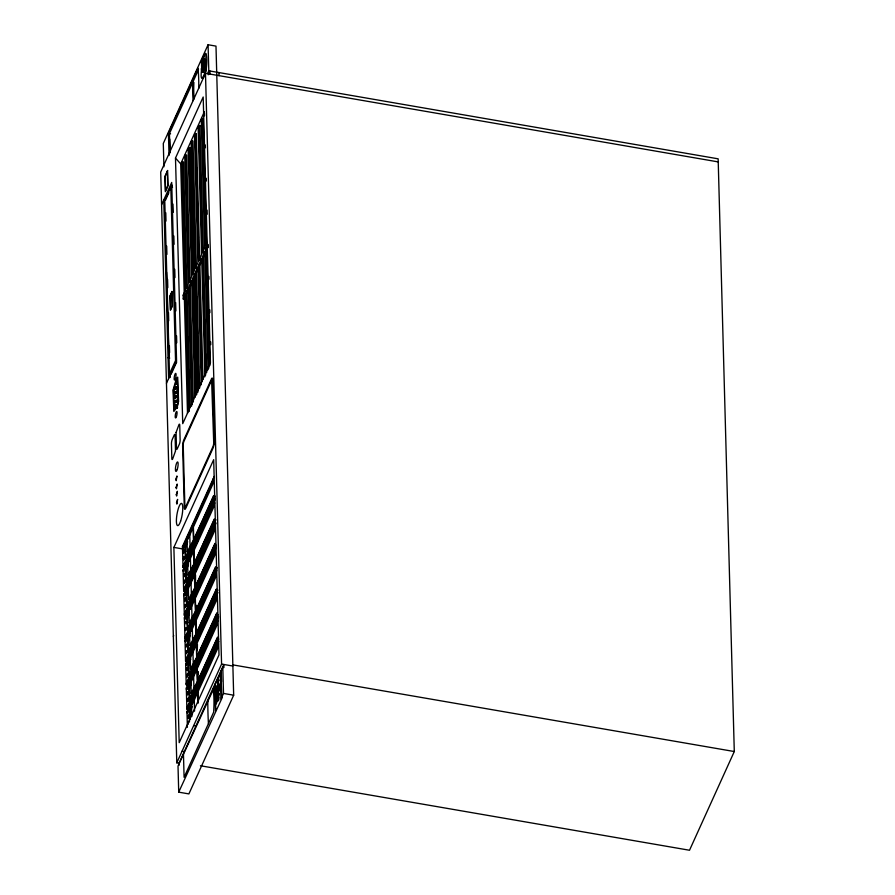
<?xml version="1.0" encoding="UTF-8"?>
<svg xmlns="http://www.w3.org/2000/svg" width="895" height="895" viewBox="0 0 895 895"><rect width="100%" height="100%" fill="white"/><g stroke="black" fill="none" stroke-linecap="round" stroke-linejoin="round"><path stroke-width="1.34" d="M183.419 551.812L183.341 552.987M183.374 552.204L183.486 553.311L184.057 552.125M183.52 559.341L183.743 557.619M184.236 550.951L184.28 550.168M184.023 575.653L184.37 576.425M184.829 575.205L184.773 573.292L184.415 573.84M184.616 600.478L185.075 598.028M184.683 599.997L184.784 601.104L185.142 600.567M185.824 604.953L185.489 607.067M185.466 630.595L185.802 628.469M186.182 622.204L185.836 621.432M185.869 646.47L186.082 644.747M186.607 653.227L186.249 653.775L186.182 652.276M186.641 646L186.831 643.964M186.574 669.449C186.731 673.152 188.308 664.963 186.865 667.927M187.01 651.415L187.044 650.631M186.719 676.586L187.055 674.472M187.077 650.945L186.742 653.059M186.786 676.117L186.742 676.9M187.435 668.196L186.977 667.636M187.167 694.274L187.268 693.412M187.379 700.942L187.48 700.08M187.447 700.461L187.793 701.244M188.051 693.356L187.86 691.656M187.805 717.712L188.14 715.597M188.017 724.391L188.14 723.104M215.751 696.422L215.784 697.854L217.015 694.196L216.064 694.654L215.538 696.937M183.531 558.95L184.236 556.522L184.459 557.283M184.18 559.263L184.493 556.835M183.956 575.731L184.068 574.847M184.169 582.399L184.493 580.676M184.258 581.94L184.191 583.104M185.052 581.459L184.985 579.96L184.627 580.508M185.388 599.997L185.601 598.665M185.914 623.849L186.238 622.115M185.88 646.078L185.992 645.194M186.607 669.057L186.719 670.344L187.335 668.979M187.614 675.244L187.626 673.868M187.704 674.785L187.592 675.669M187.178 693.882L187.29 692.987M187.916 716.861L187.838 718.025M218.246 683.847L217.53 686.23L218.358 682.236L217.496 684.664L218.246 683.646M183.363 551.846L183.531 550.951M184.471 557.977L184.057 559.599M185.108 581.426L184.817 582.712M184.661 599.65L184.862 598.833M186.406 629.219L186.238 630.114M186.552 669.091L186.719 668.196M187.424 700.114L187.592 699.219M188.33 699.566L188.04 700.863M188.588 717.242L188.755 716.347M215.773 696.232L216.232 695.091L215.729 696.791M215.885 689.385L216.254 687.684L216.031 689.374M184.146 551.734L183.978 552.595M184.113 574.87L184.415 573.673M184.784 575.183L184.482 576.38M184.985 605.881L185.287 604.696M186.675 668.666L186.842 667.793M187.827 694.196L187.995 693.334M188.644 716.783L187.894 717.857M188.185 723.126L188.353 722.265M215.426 691.455L215.371 689.452L216.299 689.34L215.449 692.048M183.565 551.029L184.023 549.854L184.247 550.615M184.415 581.146L184.616 580.34M185.075 605.501L185.41 604.449M186.328 651.493L186.54 650.687M187.458 676.038L187.122 677.079M187.424 692.629L187.626 691.824M187.916 693.715L187.704 694.52M187.626 699.297L188.297 698.603M188.129 700.393L187.916 701.188M188.062 716.067L188.521 714.904L188.744 715.653M188.274 722.746L188.61 721.694L188.957 722.321M183.665 550.682L184.169 550.145M183.878 557.35L184.381 556.813M184.594 575.921L184.359 576.615L184.012 575.988M184.963 598.475L185.522 598.14M185.254 600.276L185.019 600.97M185.813 628.592L186.283 627.764L185.925 628.301M186.428 651.146L186.943 650.609M187.066 674.595L187.435 673.767L187.648 674.528M187.357 676.385L186.798 676.732M187.525 692.271L187.76 691.578M187.737 698.939L188.163 698.313M188.453 717.521L187.939 718.047M187.335 540.412L184.84 546.688L185.332 558.402L213.67 496.289L214.509 496.434M187.67 541.688L185.668 547.08L185.925 557.988M193.891 565.998L189.673 575.306L187.972 575.015L187.637 562.597L188.487 562.742L185.455 570.383L185.903 581.84L214.308 519.738M188.308 565.137L186.361 570.037L186.552 581.235L185.701 581.09M188.632 588.216L186.149 594.493L186.63 606.206L214.968 544.093M188.465 590.61L186.943 595.108L187.48 606.351M189.27 611.665L186.786 617.942L187.268 629.655L215.605 567.542L216.456 567.687M189.102 614.059L187.581 618.557L187.95 629.666M194.752 638.672L191.586 645.653L189.885 645.362L189.55 632.944L190.4 633.089L187.368 640.731L187.827 652.187L216.221 590.085L217.071 590.23M190.221 635.484L188.219 640.876L188.498 651.952M193.801 665.611L192.224 669.102L190.534 668.811L190.187 656.382L191.038 656.538L188.006 664.179L188.465 675.635L216.858 613.534M190.87 658.933L188.856 664.325L189.315 675.781M191.194 682.012L188.7 688.289L189.192 700.002L217.53 637.889M191.015 684.406L189.505 688.904L190.176 700.058M191.832 705.461L189.371 711.48L189.527 721.426M192.168 706.726L190.221 711.626L190.299 719.065M202.248 60.692C208.087 37.478 208.546 77.362 202.315 77.764M202.102 69.821L201.532 69.732C198.992 91.447 209.564 64.395 205.335 60.312L206.007 60.424L205.772 61.923A18.437 4.218 -80.2 0 1 205.772 62.538A6.064 1.387 -80.2 0 1 205.022 68.523M215.326 685.178L178.016 766.086L178.72 792.153L188.89 793.91L233.673 695.191L215.986 46.115L208.076 44.75L163.293 143.469L163.93 166.794M169.032 155.506L168.428 133.299L197.952 68.21L198.052 69.116A82.855 18.952 -80.2 0 1 198.712 88.46M204.899 53.521L201.464 61.319L201.666 68.445A13.984 3.2 -80.2 0 1 201.677 67.807A5.683 1.298 -80.2 0 1 202.494 62.918A7.037 1.611 -80.2 0 1 203.803 59.73L203.903 59.752A5.974 1.365 -80.2 0 1 205.145 60.099L204.899 53.521L205.816 53.823M169.938 152.239L169.435 133.668L198.511 69.665M718.226 161.905L205.481 73.312L160.708 172.03L176.796 762.808L179.056 763.2L223.839 664.482L223.929 667.558L222.799 667.368L220.685 672.011L221.96 698.178L178.72 792.153M207.651 73.323L208.792 70.817L208.076 44.75M208.211 74.777L209.922 71.018L210.001 74.095M175.487 158.057L203.187 96.996L210.426 362.598L182.725 423.659L175.487 158.057L180.701 163.897L184.247 294.007M161.592 204.731L171.706 182.446L176.572 361.021L166.459 383.306M180.701 163.897L204.362 111.741M172.522 187.424L170.822 187.133L164.769 200.491L169.491 373.886L171.18 374.177M186.943 288.067L183.509 161.95L182.379 161.76L181.663 163.349L185.131 290.841L183.162 295.193L183.262 299.031L184.392 299.221L185.869 295.954M182.379 161.76L185.858 289.253L188.274 283.928L184.795 156.435L185.522 154.846L186.652 155.036L190.12 282.54M193.409 273.814L189.975 147.709L188.845 147.518L188.118 149.096L191.597 276.6L188.99 282.339L185.522 154.846M188.845 147.518L192.313 275.011L194.607 269.954L191.138 142.462L191.854 140.873L192.984 141.074L196.452 268.567M199.742 259.852L196.307 133.735L195.177 133.545L194.461 135.134L197.929 262.627L195.323 268.377L191.854 140.873M195.177 133.545L198.656 261.038L201.599 254.538L198.131 127.034L198.847 125.457L199.977 125.647L203.456 253.14M206.588 244.771L203.154 118.655L202.024 118.464L201.297 120.053L204.776 247.546L202.326 252.949L198.847 125.457M168.853 192.772L165.441 200.29L163.74 199.999L168.607 378.574M169.983 190.266L172.265 185.254M189.248 149.297L189.975 147.709M196.307 133.735L195.703 139.486M199.977 125.647L199.261 127.235L198.131 127.034M206.946 242.746L205.492 245.957L202.024 118.464M183.262 299.031L185.243 294.668L188.42 411.633M189.181 411.431L185.959 293.09L188.375 287.754L189.505 287.955L187.089 293.28L190.199 407.449M192.324 404.518L189.091 286.165L191.698 280.426L194.886 397.38M195.602 395.791L192.425 278.837L194.707 273.792L195.837 273.982L193.555 279.039L196.699 394.594M198.623 389.157L195.434 272.203L198.041 266.453L201.263 384.805M201.946 381.829L198.757 264.864L201.711 258.364L204.933 376.717M205.649 375.128L202.427 256.775L204.877 251.372L208.099 369.724M208.826 368.136L205.604 249.783L208.032 244.436L208.099 247.221M193.376 401.933L190.221 286.366L191.787 282.921M199.708 387.96L196.564 272.393L198.131 268.947M202.997 379.234L199.887 265.065L201.856 260.725M206.711 372.533L203.557 256.977L205.514 252.647M209.877 365.552L206.723 249.985L208.188 246.774M169.491 373.886L175.543 360.528L170.822 187.133M171.739 372.969L176.695 362.039M173.876 547.416L213.681 459.661L218.995 654.916L179.201 742.671L173.876 547.416L183.195 549.015M212.786 499.477L214.498 495.718L213.648 495.573L213.76 499.723L214.61 499.869L183.867 567.62L183.027 567.475L182.457 546.509L214.252 476.408M213.223 479.944L182.49 547.695L183.33 547.841L213.469 480.145M189.024 551.857L187.335 551.566L193.454 540.077L193.119 527.658M189.561 550.693L194.584 539.618L193.734 539.461L213.648 495.573M195.155 538.354L202.55 522.053M204.821 517.042L207.103 512.018M209.374 507.006L211.645 501.983M183.027 567.475L215.348 496.21M183.833 566.434L214.576 498.672L213.726 498.526L182.994 566.289L183.833 566.434L183.867 567.62M215.214 522.121L184.482 589.883L183.632 589.738L214.364 521.975L215.214 522.121L184.515 591.069L183.665 590.924L183.095 569.958L215.415 498.694M214.106 503.594L183.934 570.104L183.095 569.958M195.927 544.943L197.627 541.184M188.957 561.68L213.95 506.604L213.827 502.196L214.677 502.341M187.972 575.015L194.103 563.526L193.756 551.107M195.222 563.067L194.372 562.91L214.285 519.022L214.397 523.172L215.248 523.318M197.493 558.044L194.942 563.671L194.103 563.526M200.346 551.779L202.046 548.008M203.187 545.502L206.029 539.237M207.741 535.467L210.582 529.202M212.853 524.179L214.565 520.42M183.665 590.924L215.986 519.659M205.559 566.087L195.882 587.411L195.043 587.265L214.945 543.366L215.069 547.516L215.908 547.662L185.175 615.424L184.325 615.279L183.755 594.302L216.087 523.038M215.371 527.882L214.52 527.737L183.788 595.499L184.638 595.645L215.337 526.696L214.487 526.551L214.61 530.948L189.628 586.035M195.535 585.263L195.546 574.993L194.696 574.847L195.043 587.265M194.763 587.881L195.613 588.026L190.333 599.661L188.632 599.359L194.763 587.881L194.428 575.451L195.267 575.597M173.362 636.379L173.731 635.562M208.401 559.822L210.112 556.063M211.242 553.546L214.095 547.281M189.561 602.111L187.849 605.893L186.999 605.747M215.035 546.33L184.292 614.082L185.142 614.227L215.303 547.729M184.325 615.279L216.12 545.178M191.496 621.947L196.52 610.86L195.681 610.714L215.594 566.815L215.706 570.965L216.545 571.111L185.813 638.873L184.963 638.728L184.392 617.751L216.187 547.662M184.426 618.948L215.158 551.186M185.276 619.094L215.404 551.398M190.266 609.484L215.248 554.397L215.136 550M190.971 623.11L189.281 622.808L195.401 611.319L195.065 598.9M197.661 608.354L199.943 603.342M202.214 598.319L204.485 593.307M205.626 590.789L209.038 583.271M210.18 580.765L213.592 573.236M190.769 624.307L191.91 621.79M195.904 612.985L197.616 609.204M184.963 638.728L217.295 567.464M215.952 571.178L185.78 637.676L184.929 637.531L215.673 569.779L216.512 569.925M210.224 604.561L217.049 589.514L216.198 589.369L216.321 593.508L217.161 593.665L186.428 661.416L185.578 661.271L185.008 640.305L216.803 570.204M215.773 573.74L185.041 641.491L185.891 641.637M216.019 573.941L185.858 640.451L185.008 640.305M191.362 630.975L215.863 576.951L215.74 572.543M189.885 645.362L196.016 633.873L195.681 621.454M196.016 633.873L197.135 633.403L196.296 633.257L216.198 589.369M197.705 632.15L199.417 628.391M200.547 625.885L203.4 619.608M205.1 615.849L207.953 609.584M211.365 602.816L212.507 600.299M185.578 661.271L217.91 590.006M186.965 658.977L217.127 592.468L216.288 592.322L185.545 660.085L186.395 660.23L186.428 661.416M194.864 663.284L197.773 656.852L196.934 656.706L216.847 612.818L216.959 616.957L217.798 617.114L187.066 684.865L186.216 684.72L185.645 663.754L217.977 592.49M217.261 597.334L216.411 597.189L185.679 664.94L186.529 665.086L217.228 596.137L216.389 595.992L216.5 600.4L191.519 655.476M197.314 650.564L197.437 644.434L196.587 644.288L196.934 656.706M190.534 668.811L196.654 657.322L196.318 644.903L197.157 645.049M199.484 653.093L202.897 645.575M204.038 643.057L215.415 617.975M205.727 640.104L207.439 636.334M216.926 615.771L186.182 683.534L187.033 683.679L217.205 617.17M186.216 684.72L218.011 614.619M201.856 673.678L198.444 681.207L197.594 681.061L217.507 637.162L217.619 641.312L218.469 641.458L187.726 709.22L186.887 709.075L186.305 688.098L218.637 616.834M217.899 620.492L186.339 689.295L187.189 689.441L217.899 620.492L217.049 620.347L217.172 624.744L191.698 680.882M192.884 693.457L191.194 693.155L197.314 681.666L196.978 669.247M194.998 688.803L197.113 684.149M202.997 671.172L206.409 663.654M207.539 661.136L210.951 653.618M212.093 651.112L217.787 638.571M213.804 648.103L215.516 644.322M217.586 640.126L186.854 707.878L187.693 708.023L217.865 641.525M186.887 709.075L218.682 638.974M187.379 727.344L186.954 711.547L218.749 641.458M217.72 644.982L186.977 712.744L187.827 712.89M217.966 645.194L187.793 711.693L186.954 711.547M176.796 762.808L221.58 664.09L205.481 73.312M220.685 672.011L221.255 672.111L215.069 684.384L215.784 710.451M215.527 695.057L216.758 690.246L216.433 692.607L215.46 692.551M221.401 698.089L223.504 693.435L222.799 667.368M208.792 70.817L718.148 158.829L734.292 751.531L689.519 850.25L200.458 765.751M189.024 652.041L188.252 651.739M204.038 68.613L204.205 65.413L201.409 68.758L201.442 69.911L202.617 68.512L202.762 70.123L204.675 68.77M184.057 559.431L183.799 559.968L183.587 559.207M184.694 582.88L184.336 583.428L184.225 582.656M185.355 607.235L184.996 607.772L184.885 607.011M186.395 646.559L186.037 647.107L185.925 646.335M187.704 694.363L187.447 694.889L187.234 694.14M187.335 551.566L186.999 539.148L189.762 535.065L190.098 547.483M187.637 562.597L190.4 558.514L190.736 570.932M188.632 599.359L188.297 586.941L191.06 582.858L191.396 595.287M189.55 632.944L192.313 628.861L192.66 641.279M190.187 656.382L192.951 652.31L193.298 664.728M191.832 716.604L191.496 704.186L194.26 700.103L194.562 711.145M205.335 60.312L202.561 63.702L202.583 64.764L203.892 63.187L202.617 66.588L203.915 64.955L204.138 62.896L206.04 61.531M205.179 60.647L205.414 59.719L205.716 60.2A18.314 4.195 -80.2 0 1 205.738 60.748L205.067 60.636A18.314 4.195 -80.2 0 0 205.044 60.088A5.974 1.365 -80.2 0 0 203.803 59.73M205.458 61.431L205.201 61.744A18.437 4.218 -80.2 0 1 205.112 62.426A6.064 1.387 -80.2 0 1 204.217 68.937A5.918 1.354 -80.2 0 1 202.46 72.137L203.12 72.249A5.918 1.354 -80.2 0 0 203.68 71.868M201.554 70.571L201.822 70.246A14.141 3.233 -80.2 0 1 201.789 69.687L201.688 69.609A13.749 3.144 -80.2 0 1 201.666 68.456M203.903 59.752A7.037 1.611 -80.2 0 0 202.594 62.93A5.683 1.298 -80.2 0 0 201.778 67.83L202.069 68.221M185.399 604.651L185.757 605.076M205.044 60.088L205.716 60.2A5.974 1.365 -80.2 0 0 205.414 59.473M205.067 60.636A17.699 4.05 -80.2 0 1 205.1 61.733L205.772 61.844M205.112 62.426L206.051 62.202L205.212 62.449A18.437 4.218 -80.2 0 0 205.201 61.833L205.1 61.733M201.353 62.449L201.923 62.538M204.217 68.937L204.317 68.96A5.918 1.354 -80.2 0 1 202.561 72.148A6.343 1.454 -80.2 0 1 201.722 70.235A14.141 3.233 -80.2 0 1 201.688 69.665M205.682 69.273L206.253 69.374M201.409 68.758L202.08 68.859M201.722 70.235L201.822 70.246A6.343 1.454 -80.2 0 0 202.561 72.148M205.358 70.94L205.928 71.041M201.744 77.675L202.829 77.865M168.428 133.299L169.558 133.489M169.435 133.668L170.565 133.87M191.138 142.462L192.268 142.663M184.795 156.435L185.925 156.625M204.776 247.546L205.906 247.747M205.604 249.783L206.723 249.985M202.427 256.775L203.557 256.977M198.757 264.864L199.887 265.065M195.434 272.203L196.564 272.393M165.709 272.136L166.559 272.281L168.886 357.955M192.425 278.837L193.555 279.039M189.091 286.165L190.221 286.366M185.131 290.841L186.261 291.043M185.959 293.09L187.089 293.28M183.162 295.193L184.292 295.395M168.047 357.81L169.737 358.101M214.71 503.538L213.86 503.393L183.128 571.144L183.967 571.29M193.454 540.077L194.304 540.222M186.999 539.148L187.838 539.293L213.312 483.155L213.189 478.747M185.299 544.91L186.138 545.055M182.457 546.509L183.296 546.655M184.795 547.595L185.634 547.74M185.064 557.641L185.914 557.786M185.701 557.943L186.552 558.088M185.936 568.359L186.775 568.504M185.433 571.044L186.272 571.189M188.297 586.941L189.147 587.086M186.596 592.703L187.447 592.859M183.755 594.302L184.605 594.459M186.093 595.388L186.943 595.533M186.361 605.434L187.212 605.579M195.401 611.319L196.251 611.475L196.094 605.949M187.234 616.152L188.084 616.308M184.392 617.751L185.243 617.908M186.731 618.837L187.581 618.982M187.01 628.883L187.849 629.028M187.637 629.196L188.487 629.342M218.537 643.941L217.686 643.796L217.809 648.193L192.335 704.331L191.496 704.186M187.849 638.706L188.7 638.851M187.346 641.391L188.196 641.536M187.614 651.437L188.465 651.582M196.654 657.322L197.504 657.467M232.845 664.884L734.292 751.531M221.58 664.09L232.879 666.037M188.487 662.155L189.337 662.3M185.645 663.754L186.496 663.9M187.984 664.84L188.834 664.985M188.263 674.886L189.102 675.031M197.314 681.666L198.164 681.811L197.907 672.156M189.147 686.499L189.997 686.644M223.504 693.435L233.673 695.191M186.305 688.098L187.156 688.244M188.644 689.184L189.494 689.329M188.923 699.23L189.774 699.375M189.561 699.543L190.411 699.689M189.796 709.948L190.635 710.093M189.281 712.633L190.132 712.778M193.678 725.599L195.938 725.99M182.065 751.196L184.325 751.587M188.286 698.212L188.319 698.872M213.044 688.87L213.636 693.591A55.937 12.798 -80.2 0 1 213.961 705.417L213.67 712.107L184.09 777.307L183.464 754.071M218.951 72.573L219.04 75.661M221.255 672.111L221.512 681.721M220.204 673.074L220.92 699.14M204.452 113.106L204.53 115.88M205.313 144.979L205.391 147.753M206.219 178.239L206.297 181.014M207.092 210.112L207.204 214.274M208.904 276.454L208.971 279.24M209.81 309.871L209.889 312.657M210.683 341.901L210.761 344.687M202.729 131.33L202.885 136.879M203.601 163.203L203.747 168.752M204.507 196.464L204.653 202.013M205.414 229.724L205.559 235.273M206.309 262.705L206.421 266.889M207.181 294.735L207.338 300.306M208.099 328.152L208.244 333.723M208.971 360.17L209.083 364.354M215.784 689.978L216.12 702.318M215.471 690.66L215.807 703.011M214.755 685.078L215.471 711.145M200.01 154.947L200.167 160.496M200.916 188.207L201.073 193.756M201.822 221.468L201.979 227.017M203.601 286.411L203.747 291.971M204.507 319.828L204.664 325.388M205.414 353.245L205.537 357.418M196.452 167.197L196.609 172.746M197.359 200.458L197.515 206.007M198.231 232.331L198.388 237.88M199.205 268.041L199.283 270.827M200.044 298.673L200.189 304.244M200.916 330.702L201.106 337.661M201.822 364.12L201.979 369.691M192.873 164.837L193.018 170.374M193.779 198.086L193.891 202.248M194.685 231.346L194.797 235.508M195.546 263.219L195.625 265.994M196.452 296.256L196.598 301.828M197.359 329.673L197.471 333.857M198.231 361.703L198.388 367.274M194.707 273.792L197.94 392.133M189.292 150.684L189.438 156.222M190.199 183.945L190.344 189.483M191.06 215.818L191.217 221.356M191.966 249.078L192.123 254.616M192.873 282.014L193.018 287.586M193.779 315.432L193.891 319.604M194.651 347.45L194.808 353.022M195.558 380.867L195.714 386.439M186.607 181.573L186.753 187.111M187.514 214.834L187.659 220.371M188.386 246.707L188.532 252.245M190.187 313.015L190.344 318.586M191.094 346.432L191.217 350.605M191.966 378.451L192.123 384.022M188.375 287.754L191.597 406.106M196.374 605.344L196.452 608.097M198.175 671.552L198.254 674.304M193.398 527.043L193.734 539.461M194.036 550.492L194.372 562.91M195.334 598.296L195.681 610.714M195.949 620.839L196.296 633.257M197.258 668.643L197.594 681.061M197.896 692.092L198.198 703.134M197.616 692.696L197.884 702.362M183.016 171.862L183.173 177.4M183.922 205.112L184.079 210.661M184.829 238.372L184.941 242.534M185.701 270.256L185.847 275.794M186.596 303.226L186.742 308.786M187.502 336.643L187.614 340.816M188.375 368.662L188.532 374.233M189.292 402.079L189.438 407.65M184.392 299.221L187.502 413.389M192.045 618.736L191.698 606.307L188.934 610.39L189.281 622.808M193.958 689.083L193.622 676.654L190.859 680.737L191.194 693.155M184.482 589.883L184.515 591.069M187.033 683.679L187.066 684.865M187.693 708.023L187.726 709.22M172.97 204.071L173.194 212.395M173.843 235.978L174.066 244.301M174.749 269.272L174.972 277.595M175.655 302.566L175.879 310.889M176.561 335.86L176.751 342.796M169.714 139.049L170.084 152.933M165.776 212.775L166 221.099M166.683 246.069L166.917 254.393M167.589 279.341L167.812 287.631M168.495 312.5L168.719 320.79M169.401 345.671L169.591 352.574M170.151 373.327L170.263 377.477M179.056 763.2L179.112 765.259M208.434 723.641A195.602 44.75 -80.2 0 1 207.808 700.405M194.137 98.953A62.65 14.331 -80.2 0 1 193.846 83.336L193.891 82.452L192.761 82.25L192.727 83.145A62.65 14.331 -80.2 0 0 193.197 100.643M203.12 72.249A6.343 1.454 -80.2 0 1 203.031 72.238M220.259 688.233L219.957 690.023L220.259 688.233M215.628 700.203L215.874 701.109L217.105 697.462L216.154 697.921L215.628 700.203M215.818 699.879C216.545 701.434 216.377 696.153 215.818 699.879M217.597 689.374C218.111 691.869 218.883 683.142 217.597 689.374M217.854 692.171C218.548 693.737 218.391 688.568 217.854 692.171M217.686 692.294L217.451 694.162L218.615 691.958L218.447 689.989L217.686 692.294M217.161 700.584C215.684 708.84 214.845 700.013 217.161 700.584M175.856 479.317L176.226 480.704L176.964 475.983L175.856 479.317M176.08 487.395L176.46 488.771L177.199 484.05L176.08 487.395M176.27 494.655L176.639 496.031L177.389 491.31L176.27 494.655M176.505 502.721L176.874 504.109L177.613 499.388L176.505 502.721M215.919 703.123L216.87 700.673L215.919 703.123M218.358 687.986L218.19 689.094L218.358 687.986M216.075 687.237L216.198 685.783L215.337 688.21L216.075 687.237M218.514 694.274L218.637 692.819L217.776 695.247L218.514 694.274M218.85 694.52L219.029 693.905L218.85 694.52M176.08 432.464L176.483 448.406A2.584 0.593 -80.2 0 0 177.266 448.787L179.291 444.323A3.233 0.738 -80.2 0 0 180.13 439.837L179.738 425.136A2.696 0.615 -80.2 0 0 178.922 424.745L176.08 432.464M175.509 450.946L172.657 458.956A2.696 0.615 -80.2 0 1 171.84 458.564L171.437 443.853A3.233 0.738 -80.2 0 1 172.287 439.367L174.301 434.914A2.584 0.593 -80.2 0 1 175.084 435.283L175.509 450.946M220.438 688.434C220.472 691.332 219.387 689.709 219.074 690.862L220.416 687.382L220.438 688.434M178.094 402.012L177.322 405.569L174.201 409.787L173.496 389.683L177.311 378.786L178.094 402.012M178.564 401.195L177.311 406.912L173.843 411.431L173.026 390.265L176.382 378.607L177.691 377.164L178.564 401.195M174.167 388.374L174.201 390.186L174.536 387.569L174.167 388.374M176.483 382.579L176.516 384.391L176.852 381.773L176.483 382.579M174.648 405.748L174.682 407.561L175.017 404.943L174.648 405.748M174.693 400.77L174.559 402.873L175.073 400.255L174.693 400.77M218.772 697.462L217.507 701.244L218.839 700.013L218.772 697.462M175.465 387.199L175.174 389.47L175.465 387.199M174.514 391.876L174.212 394.147L174.514 391.876M175.644 391.529L175.342 393.789L175.644 391.529M176.774 386.629L176.483 388.9L176.774 386.629M174.626 396.138L174.335 398.398L174.626 396.138M176.919 390.947L176.628 393.207L176.919 390.947M175.778 395.903L175.476 398.174L175.778 395.903M177.065 395.321L176.774 397.581L177.065 395.321M175.991 400.479L175.7 402.75L175.991 400.479M176.114 404.518L175.812 406.789L176.114 404.518M177.221 399.819L176.93 402.079L177.221 399.819M177.512 407.426L177.232 408.031L177.512 407.426M167.578 170.509L164.915 176.36L165.34 191.698L167.991 185.847L167.578 170.509M167.343 171.717L165.183 176.483L165.564 190.49L167.723 185.724L167.343 171.717M172.008 291.468L170.016 295.853L170.408 310.285L172.399 305.889L172.008 291.468M171.862 292.273L170.195 295.932L170.565 309.469L172.232 305.81L171.862 292.273M211.522 378.831L183.855 439.825A4.699 1.074 -80.2 0 0 182.625 446.348L184.292 507.622A4.788 1.096 -80.2 0 0 185.746 508.315L212.999 448.238A5.034 1.152 -80.2 0 0 214.308 441.257L212.618 379.357A3.636 0.828 -80.2 0 0 211.522 378.831M211.567 380.431L183.9 441.425A2.618 0.593 -80.2 0 0 183.218 445.05L184.885 506.324A2.696 0.615 -80.2 0 0 185.701 506.715L212.954 446.639A2.942 0.671 -80.2 0 0 213.715 442.555L211.623 380.308M218.794 680.021L217.463 683.5L218.794 680.021M218.425 684.686L217.563 687.517L218.425 684.686M220.315 683.702L218.962 686.689L219.622 685.76L219.04 689.452L220.383 686.465L219.857 687.114L220.315 683.702M218.693 694.766L217.832 697.194L218.693 694.766M218.727 695.773L217.865 698.603L218.727 695.773M204.026 67.416L202.863 68.848L204.004 66.834L204.026 67.416M180.633 521.08A11.322 2.595 -80.2 0 0 181.674 503.426A11.322 2.595 -80.2 0 0 176.438 519.078A11.322 2.595 -80.2 0 0 180.633 521.08M177.232 469.483A4.833 1.108 -80.2 0 0 177.669 461.954A4.833 1.108 -80.2 0 0 175.442 468.622A4.833 1.108 -80.2 0 0 177.232 469.483M175.431 378.674A3.401 0.772 -80.2 0 0 175.744 373.383A3.401 0.772 -80.2 0 0 174.178 378.07A3.401 0.772 -80.2 0 0 175.431 378.674M176.438 416.6A3.278 0.75 -80.2 0 0 176.729 411.487A3.278 0.75 -80.2 0 0 175.219 416.018A3.278 0.75 -80.2 0 0 176.438 416.6"/></g></svg>
